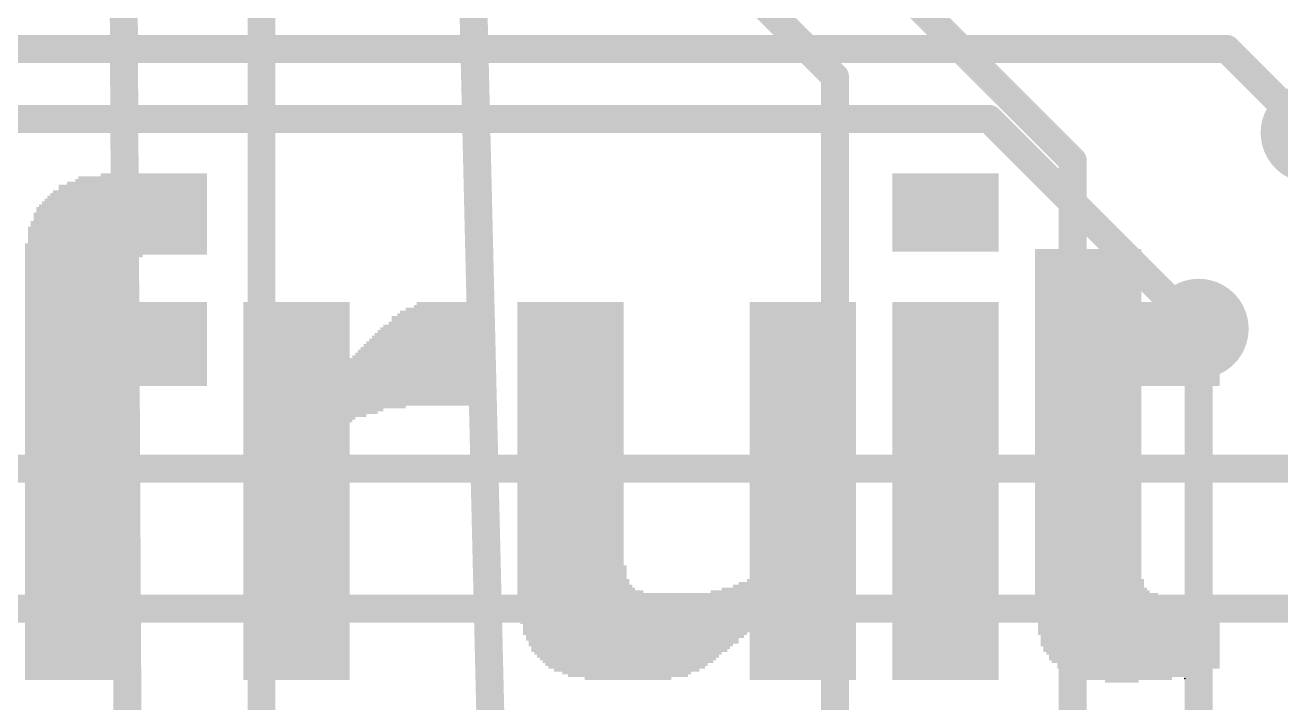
# Model space of a CAD drawing. Extents: x -9.8 to 65.3, y -0.3 to 69.2.
# Drawn here: x 36.72 to 48.12, y 25.81 to 31.97 of the extents above; entities that cross this region are included whole.
import ezdxf

# ---------------------------------------------------------------- set-up
doc = ezdxf.new("R2010")
doc.units = 0
for name, color, linetype in [('1', 12, 'CONTINUOUS'), ('16', 132, 'CONTINUOUS'), ('18', 110, 'CONTINUOUS'), ('21', 40, 'CONTINUOUS'), ('24', 6, 'CONTINUOUS')]:
    doc.layers.add(name, color=color, linetype=linetype)

# ---------------------------------------------------------------- blocks, each defined once
blk = doc.blocks.new('RECT')
blk.add_solid([(-0.5, -0.5), (0.5, -0.5), (-0.5, 0.5), (0.5, 0.5)])
blk = doc.blocks.new('ROUNDV')
at = {"const_width": 0.5}
blk.add_lwpolyline([(0, -0.25, 1), (0, 0.25, 1), (0, -0.25)], format="xyb", dxfattribs=at)

msp = doc.modelspace()

# ---------------------------------------------------------------- linework, layer by layer
at = {"layer": '1', "const_width": 0.254}
for points in [[(28.702, 31.75), (47.625, 31.75)], [(47.625, 31.75), (48.387, 30.988)], [(28.067, 31.115), (45.466, 31.115)], [(45.466, 31.115), (47.371, 29.21)], [(25.781, 27.94), (50.546, 27.94)], [(25.4, 26.67), (49.911, 26.67)]]:
    msp.add_lwpolyline(points, dxfattribs=at)
at = {"layer": '1', "const_width": 0.127}
for points in [[(47.6699, 31.7949, 1), (47.5801, 31.7051)], [(47.625, 31.6865, 1), (47.625, 31.8135)], [(45.5109, 31.1599, 1), (45.4211, 31.0701)], [(45.466, 31.0515, 1), (45.466, 31.1785)], [(47.3261, 29.1651, 1), (47.4159, 29.2549)]]:
    msp.add_lwpolyline(points, format="xyb", dxfattribs=at)
at = {"layer": '16', "const_width": 0.254}
for points in [[(40.64, 38.227), (41.275, 11.684)], [(37.592, 35.814), (37.719, 11.43)], [(38.862, 35.814), (38.862, 11.684)], [(42.164, 34.798), (46.228, 30.734)], [(42.545, 33.02), (44.069, 31.496)], [(44.069, 31.496), (44.069, 9.271)], [(46.228, 30.734), (46.228, 9.017)], [(47.371, 29.21), (47.371, 9.525)]]:
    msp.add_lwpolyline(points, dxfattribs=at)
at = {"layer": '16', "const_width": 0.127}
for points in [[(44.1325, 31.496, 1), (44.0055, 31.496)], [(44.0241, 31.4511, 1), (44.1139, 31.5409)], [(46.2915, 30.734, 1), (46.1645, 30.734)], [(46.1831, 30.6891, 1), (46.2729, 30.7789)], [(47.4345, 29.21, 1), (47.3075, 29.21)]]:
    msp.add_lwpolyline(points, format="xyb", dxfattribs=at)
at = {"layer": '24'}
msp.add_point((47.244, 26.035), dxfattribs=at)

# ---------------------------------------------------------------- block references
at = {"layer": '18', "xscale": 0.9064, "yscale": 0.9064}
for p in [(48.387, 30.988), (48.387, 30.988), (47.371, 29.21), (47.371, 29.21)]:
    msp.add_blockref('ROUNDV', p, dxfattribs=at)
at = {"layer": '21', "yscale": 0.0254}
for p, xscale in [((37.7698, 30.5562), 1.1938), ((37.7825, 30.5816), 1.1684), ((37.8841, 30.607), 0.9652), ((45.0723, 30.607), 0.9652), ((45.0723, 30.5816), 0.9652), ((45.0723, 30.5562), 0.9652), ((37.6555, 30.4292), 1.4224), ((37.6682, 30.4546), 1.397), ((37.6936, 30.5054), 1.3462), ((37.6936, 30.48), 1.3462), ((37.7317, 30.5308), 1.27), ((45.0723, 30.5308), 0.9652), ((45.0723, 30.5054), 0.9652), ((45.0723, 30.48), 0.9652), ((45.0723, 30.4546), 0.9652), ((45.0723, 30.4292), 0.9652), ((37.6047, 30.3276), 1.524), ((37.6174, 30.353), 1.4986), ((37.6301, 30.3784), 1.4732), ((37.6428, 30.4038), 1.4478), ((45.0723, 30.4038), 0.9652), ((45.0723, 30.3784), 0.9652), ((45.0723, 30.353), 0.9652), ((45.0723, 30.3276), 0.9652), ((37.5793, 30.2514), 1.5748), ((37.5793, 30.226), 1.5748), ((37.592, 30.3022), 1.5494), ((37.592, 30.2768), 1.5494), ((45.0723, 30.3022), 0.9652), ((45.0723, 30.2768), 0.9652), ((45.0723, 30.2514), 0.9652), ((45.0723, 30.226), 0.9652), ((37.5539, 30.1244), 1.6256), ((37.5539, 30.099), 1.6256), ((37.5666, 30.1752), 1.6002), ((37.5666, 30.1498), 1.6002), ((37.5793, 30.2006), 1.5748), ((45.0723, 30.2006), 0.9652), ((45.0723, 30.1752), 0.9652), ((45.0723, 30.1498), 0.9652), ((45.0723, 30.1244), 0.9652), ((45.0723, 30.099), 0.9652), ((37.5539, 30.0736), 1.6256), ((37.5539, 30.0482), 1.6256), ((37.5539, 30.0228), 1.6256), ((37.5539, 29.9974), 1.6256), ((45.0723, 30.0736), 0.9652), ((45.0723, 30.0482), 0.9652), ((45.0723, 30.0228), 0.9652), ((45.0723, 29.9974), 0.9652), ((37.5412, 29.972), 1.651), ((37.5412, 29.9466), 1.651), ((37.5412, 29.9212), 1.651), ((37.5412, 29.8958), 1.651), ((37.2491, 29.8704), 1.0668), ((45.0723, 29.972), 0.9652), ((45.0723, 29.9466), 0.9652), ((45.0723, 29.9212), 0.9652), ((46.3677, 29.9212), 0.9652), ((46.3677, 29.8958), 0.9652), ((46.3677, 29.8704), 0.9652), ((37.211, 29.845), 0.9906), ((37.211, 29.8196), 0.9906), ((37.211, 29.7942), 0.9906), ((37.1983, 29.7688), 0.9652), ((46.3677, 29.845), 0.9652), ((46.3677, 29.8196), 0.9652), ((46.3677, 29.7942), 0.9652), ((46.3677, 29.7688), 0.9652), ((37.1983, 29.7434), 0.9652), ((37.1983, 29.718), 0.9652), ((37.1983, 29.6926), 0.9652), ((37.1983, 29.6672), 0.9652), ((37.1983, 29.6418), 0.9652), ((46.3677, 29.7434), 0.9652), ((46.3677, 29.718), 0.9652), ((46.3677, 29.6926), 0.9652), ((46.3677, 29.6672), 0.9652), ((46.3677, 29.6418), 0.9652), ((37.1983, 29.6164), 0.9652), ((37.1983, 29.591), 0.9652), ((37.1983, 29.5656), 0.9652), ((37.1983, 29.5402), 0.9652), ((46.3677, 29.6164), 0.9652), ((46.3677, 29.591), 0.9652), ((46.3677, 29.5656), 0.9652), ((46.3677, 29.5402), 0.9652), ((37.1983, 29.5148), 0.9652), ((37.1983, 29.4894), 0.9652), ((37.1983, 29.464), 0.9652), ((37.5412, 29.4386), 1.651), ((37.5412, 29.4132), 1.651), ((39.1795, 29.4386), 0.9652), ((39.1795, 29.4132), 0.9652), ((40.5511, 29.4132), 0.6096), ((40.5638, 29.4386), 0.5842), ((41.6687, 29.4386), 0.9652), ((41.6687, 29.4132), 0.9652), ((43.7769, 29.4386), 0.9652), ((43.7769, 29.4132), 0.9652), ((45.0723, 29.4386), 0.9652), ((45.0723, 29.4132), 0.9652), ((46.3677, 29.5148), 0.9652), ((46.3677, 29.4894), 0.9652), ((46.3677, 29.464), 0.9652), ((46.7233, 29.4386), 1.6764), ((46.7233, 29.4132), 1.6764), ((37.5412, 29.3878), 1.651), ((37.5412, 29.3624), 1.651), ((37.5412, 29.337), 1.651), ((37.5412, 29.3116), 1.651), ((39.1795, 29.3878), 0.9652), ((39.1795, 29.3624), 0.9652), ((39.1795, 29.337), 0.9652), ((39.1795, 29.3116), 0.9652), ((40.4495, 29.3116), 0.8128), ((40.4749, 29.337), 0.762), ((40.4876, 29.3624), 0.7366), ((40.513, 29.3878), 0.6858), ((41.6687, 29.3878), 0.9652), ((41.6687, 29.3624), 0.9652), ((41.6687, 29.337), 0.9652), ((41.6687, 29.3116), 0.9652), ((43.7769, 29.3878), 0.9652), ((43.7769, 29.3624), 0.9652), ((43.7769, 29.337), 0.9652), ((43.7769, 29.3116), 0.9652), ((45.0723, 29.3878), 0.9652), ((45.0723, 29.3624), 0.9652), ((45.0723, 29.337), 0.9652), ((45.0723, 29.3116), 0.9652), ((46.7233, 29.3878), 1.6764), ((46.7233, 29.3624), 1.6764), ((46.7233, 29.337), 1.6764), ((46.7233, 29.3116), 1.6764), ((37.5412, 29.2862), 1.651), ((37.5412, 29.2608), 1.651), ((37.5412, 29.2354), 1.651), ((37.5412, 29.21), 1.651), ((37.5412, 29.1846), 1.651), ((39.1795, 29.2862), 0.9652), ((39.1795, 29.2608), 0.9652), ((39.1795, 29.2354), 0.9652), ((39.1795, 29.21), 0.9652), ((39.1795, 29.1846), 0.9652), ((40.386, 29.1846), 0.9398), ((40.3987, 29.21), 0.9144), ((40.4114, 29.2354), 0.889), ((40.4368, 29.2608), 0.8382), ((40.4495, 29.2862), 0.8128), ((41.6687, 29.2862), 0.9652), ((41.6687, 29.2608), 0.9652), ((41.6687, 29.2354), 0.9652), ((41.6687, 29.21), 0.9652), ((41.6687, 29.1846), 0.9652), ((43.7769, 29.2862), 0.9652), ((43.7769, 29.2608), 0.9652), ((43.7769, 29.2354), 0.9652), ((43.7769, 29.21), 0.9652), ((43.7769, 29.1846), 0.9652), ((45.0723, 29.2862), 0.9652), ((45.0723, 29.2608), 0.9652), ((45.0723, 29.2354), 0.9652), ((45.0723, 29.21), 0.9652), ((45.0723, 29.1846), 0.9652), ((46.7233, 29.2862), 1.6764), ((46.7233, 29.2608), 1.6764), ((46.7233, 29.2354), 1.6764), ((46.7233, 29.21), 1.6764), ((46.7233, 29.1846), 1.6764), ((37.5412, 29.1592), 1.651), ((37.5412, 29.1338), 1.651), ((37.5412, 29.1084), 1.651), ((37.5412, 29.083), 1.651), ((39.1795, 29.1592), 0.9652), ((39.1795, 29.1338), 0.9652), ((39.1795, 29.1084), 0.9652), ((39.1795, 29.083), 0.9652), ((40.3352, 29.083), 1.0414), ((40.3479, 29.1084), 1.016), ((40.3606, 29.1338), 0.9906), ((40.3733, 29.1592), 0.9652), ((41.6687, 29.1592), 0.9652), ((41.6687, 29.1338), 0.9652), ((41.6687, 29.1084), 0.9652), ((41.6687, 29.083), 0.9652), ((43.7769, 29.1592), 0.9652), ((43.7769, 29.1338), 0.9652), ((43.7769, 29.1084), 0.9652), ((43.7769, 29.083), 0.9652), ((45.0723, 29.1592), 0.9652), ((45.0723, 29.1338), 0.9652), ((45.0723, 29.1084), 0.9652), ((45.0723, 29.083), 0.9652), ((46.7233, 29.1592), 1.6764), ((46.7233, 29.1338), 1.6764), ((46.7233, 29.1084), 1.6764), ((46.7233, 29.083), 1.6764), ((37.5412, 29.0576), 1.651), ((37.5412, 29.0322), 1.651), ((37.5412, 29.0068), 1.651), ((37.5412, 28.9814), 1.651), ((37.5412, 28.956), 1.651), ((39.1795, 29.0576), 0.9652), ((39.1795, 29.0322), 0.9652), ((39.1795, 29.0068), 0.9652), ((39.1795, 28.9814), 0.9652), ((39.1795, 28.956), 0.9652), ((40.2717, 28.956), 1.1684), ((40.2844, 28.9814), 1.143), ((40.2971, 29.0068), 1.1176), ((40.3098, 29.0322), 1.0922), ((40.3225, 29.0576), 1.0668), ((41.6687, 29.0576), 0.9652), ((41.6687, 29.0322), 0.9652), ((41.6687, 29.0068), 0.9652), ((41.6687, 28.9814), 0.9652), ((41.6687, 28.956), 0.9652), ((43.7769, 29.0576), 0.9652), ((43.7769, 29.0322), 0.9652), ((43.7769, 29.0068), 0.9652), ((43.7769, 28.9814), 0.9652), ((43.7769, 28.956), 0.9652), ((45.0723, 29.0576), 0.9652), ((45.0723, 29.0322), 0.9652), ((45.0723, 29.0068), 0.9652), ((45.0723, 28.9814), 0.9652), ((45.0723, 28.956), 0.9652), ((46.7233, 29.0576), 1.6764), ((46.7233, 29.0322), 1.6764), ((46.7233, 29.0068), 1.6764), ((46.7233, 28.9814), 1.6764), ((46.7233, 28.956), 1.6764), ((37.5412, 28.9306), 1.651), ((37.5412, 28.9052), 1.651), ((37.5412, 28.8798), 1.651), ((37.5412, 28.8544), 1.651), ((39.7764, 28.9306), 2.159), ((39.7764, 28.9052), 2.159), ((39.7764, 28.8798), 2.159), ((39.7764, 28.8544), 2.159), ((41.6687, 28.9306), 0.9652), ((41.6687, 28.9052), 0.9652), ((41.6687, 28.8798), 0.9652), ((41.6687, 28.8544), 0.9652), ((43.7769, 28.9306), 0.9652), ((43.7769, 28.9052), 0.9652), ((43.7769, 28.8798), 0.9652), ((43.7769, 28.8544), 0.9652), ((45.0723, 28.9306), 0.9652), ((45.0723, 28.9052), 0.9652), ((45.0723, 28.8798), 0.9652), ((45.0723, 28.8544), 0.9652), ((46.7233, 28.9306), 1.6764), ((46.7233, 28.9052), 1.6764), ((46.7233, 28.8798), 1.6764), ((46.7233, 28.8544), 1.6764), ((37.5412, 28.829), 1.651), ((37.5412, 28.8036), 1.651), ((37.5412, 28.7782), 1.651), ((37.5412, 28.7528), 1.651), ((37.5412, 28.7274), 1.651), ((39.7764, 28.829), 2.159), ((39.7764, 28.8036), 2.159), ((39.7764, 28.7782), 2.159), ((39.7764, 28.7528), 2.159), ((39.7764, 28.7274), 2.159), ((41.6687, 28.829), 0.9652), ((41.6687, 28.8036), 0.9652), ((41.6687, 28.7782), 0.9652), ((41.6687, 28.7528), 0.9652), ((41.6687, 28.7274), 0.9652), ((43.7769, 28.829), 0.9652), ((43.7769, 28.8036), 0.9652), ((43.7769, 28.7782), 0.9652), ((43.7769, 28.7528), 0.9652), ((43.7769, 28.7274), 0.9652), ((45.0723, 28.829), 0.9652), ((45.0723, 28.8036), 0.9652), ((45.0723, 28.7782), 0.9652), ((45.0723, 28.7528), 0.9652), ((45.0723, 28.7274), 0.9652), ((46.7233, 28.829), 1.6764), ((46.7233, 28.8036), 1.6764), ((46.7233, 28.7782), 1.6764), ((46.7233, 28.7528), 1.6764), ((46.7233, 28.7274), 1.6764), ((37.5412, 28.702), 1.651), ((37.1983, 28.6766), 0.9652), ((37.1983, 28.6512), 0.9652), ((37.1983, 28.6258), 0.9652), ((39.7764, 28.702), 2.159), ((39.7764, 28.6766), 2.159), ((39.7764, 28.6512), 2.159), ((39.7764, 28.6258), 2.159), ((41.6687, 28.702), 0.9652), ((41.6687, 28.6766), 0.9652), ((41.6687, 28.6512), 0.9652), ((41.6687, 28.6258), 0.9652), ((43.7769, 28.702), 0.9652), ((43.7769, 28.6766), 0.9652), ((43.7769, 28.6512), 0.9652), ((43.7769, 28.6258), 0.9652), ((45.0723, 28.702), 0.9652), ((45.0723, 28.6766), 0.9652), ((45.0723, 28.6512), 0.9652), ((45.0723, 28.6258), 0.9652), ((46.7233, 28.702), 1.6764), ((46.3677, 28.6766), 0.9652), ((46.3677, 28.6512), 0.9652), ((46.3677, 28.6258), 0.9652), ((37.1983, 28.6004), 0.9652), ((37.1983, 28.575), 0.9652), ((37.1983, 28.5496), 0.9652), ((37.1983, 28.5242), 0.9652), ((37.1983, 28.4988), 0.9652), ((39.7764, 28.6004), 2.159), ((39.7764, 28.575), 2.159), ((39.7764, 28.5496), 2.159), ((39.7764, 28.5242), 2.159), ((39.4335, 28.4988), 1.4732), ((41.6687, 28.6004), 0.9652), ((41.6687, 28.575), 0.9652), ((41.6687, 28.5496), 0.9652), ((41.6687, 28.5242), 0.9652), ((41.6687, 28.4988), 0.9652), ((43.7769, 28.6004), 0.9652), ((43.7769, 28.575), 0.9652), ((43.7769, 28.5496), 0.9652), ((43.7769, 28.5242), 0.9652), ((43.7769, 28.4988), 0.9652), ((45.0723, 28.6004), 0.9652), ((45.0723, 28.575), 0.9652), ((45.0723, 28.5496), 0.9652), ((45.0723, 28.5242), 0.9652), ((45.0723, 28.4988), 0.9652), ((46.3677, 28.6004), 0.9652), ((46.3677, 28.575), 0.9652), ((46.3677, 28.5496), 0.9652), ((46.3677, 28.5242), 0.9652), ((46.3677, 28.4988), 0.9652), ((37.1983, 28.4734), 0.9652), ((37.1983, 28.448), 0.9652), ((37.1983, 28.4226), 0.9652), ((37.1983, 28.3972), 0.9652), ((39.3319, 28.4734), 1.27), ((39.3065, 28.448), 1.2192), ((39.2557, 28.4226), 1.1176), ((39.2049, 28.3972), 1.016), ((41.6687, 28.4734), 0.9652), ((41.6687, 28.448), 0.9652), ((41.6687, 28.4226), 0.9652), ((41.6687, 28.3972), 0.9652), ((43.7769, 28.4734), 0.9652), ((43.7769, 28.448), 0.9652), ((43.7769, 28.4226), 0.9652), ((43.7769, 28.3972), 0.9652), ((45.0723, 28.4734), 0.9652), ((45.0723, 28.448), 0.9652), ((45.0723, 28.4226), 0.9652), ((45.0723, 28.3972), 0.9652), ((46.3677, 28.4734), 0.9652), ((46.3677, 28.448), 0.9652), ((46.3677, 28.4226), 0.9652), ((46.3677, 28.3972), 0.9652), ((37.1983, 28.3718), 0.9652), ((37.1983, 28.3464), 0.9652), ((37.1983, 28.321), 0.9652), ((37.1983, 28.2956), 0.9652), ((37.1983, 28.2702), 0.9652), ((39.1922, 28.3718), 0.9906), ((39.1795, 28.3464), 0.9652), ((39.1795, 28.321), 0.9652), ((39.1795, 28.2956), 0.9652), ((39.1795, 28.2702), 0.9652), ((41.6687, 28.3718), 0.9652), ((41.6687, 28.3464), 0.9652), ((41.6687, 28.321), 0.9652), ((41.6687, 28.2956), 0.9652), ((41.6687, 28.2702), 0.9652), ((43.7769, 28.3718), 0.9652), ((43.7769, 28.3464), 0.9652), ((43.7769, 28.321), 0.9652), ((43.7769, 28.2956), 0.9652), ((43.7769, 28.2702), 0.9652), ((45.0723, 28.3718), 0.9652), ((45.0723, 28.3464), 0.9652), ((45.0723, 28.321), 0.9652), ((45.0723, 28.2956), 0.9652), ((45.0723, 28.2702), 0.9652), ((46.3677, 28.3718), 0.9652), ((46.3677, 28.3464), 0.9652), ((46.3677, 28.321), 0.9652), ((46.3677, 28.2956), 0.9652), ((46.3677, 28.2702), 0.9652), ((37.1983, 28.2448), 0.9652), ((37.1983, 28.2194), 0.9652), ((37.1983, 28.194), 0.9652), ((37.1983, 28.1686), 0.9652), ((39.1795, 28.2448), 0.9652), ((39.1795, 28.2194), 0.9652), ((39.1795, 28.194), 0.9652), ((39.1795, 28.1686), 0.9652), ((41.6687, 28.2448), 0.9652), ((41.6687, 28.2194), 0.9652), ((41.6687, 28.194), 0.9652), ((41.6687, 28.1686), 0.9652), ((43.7769, 28.2448), 0.9652), ((43.7769, 28.2194), 0.9652), ((43.7769, 28.194), 0.9652), ((43.7769, 28.1686), 0.9652), ((45.0723, 28.2448), 0.9652), ((45.0723, 28.2194), 0.9652), ((45.0723, 28.194), 0.9652), ((45.0723, 28.1686), 0.9652), ((46.3677, 28.2448), 0.9652), ((46.3677, 28.2194), 0.9652), ((46.3677, 28.194), 0.9652), ((46.3677, 28.1686), 0.9652), ((37.1983, 28.1432), 0.9652), ((37.1983, 28.1178), 0.9652), ((37.1983, 28.0924), 0.9652), ((37.1983, 28.067), 0.9652), ((37.1983, 28.0416), 0.9652), ((39.1795, 28.1432), 0.9652), ((39.1795, 28.1178), 0.9652), ((39.1795, 28.0924), 0.9652), ((39.1795, 28.067), 0.9652), ((39.1795, 28.0416), 0.9652), ((41.6687, 28.1432), 0.9652), ((41.6687, 28.1178), 0.9652), ((41.6687, 28.0924), 0.9652), ((41.6687, 28.067), 0.9652), ((41.6687, 28.0416), 0.9652), ((43.7769, 28.1432), 0.9652), ((43.7769, 28.1178), 0.9652), ((43.7769, 28.0924), 0.9652), ((43.7769, 28.067), 0.9652), ((43.7769, 28.0416), 0.9652), ((45.0723, 28.1432), 0.9652), ((45.0723, 28.1178), 0.9652), ((45.0723, 28.0924), 0.9652), ((45.0723, 28.067), 0.9652), ((45.0723, 28.0416), 0.9652), ((46.3677, 28.1432), 0.9652), ((46.3677, 28.1178), 0.9652), ((46.3677, 28.0924), 0.9652), ((46.3677, 28.067), 0.9652), ((46.3677, 28.0416), 0.9652), ((37.1983, 28.0162), 0.9652), ((37.1983, 27.9908), 0.9652), ((37.1983, 27.9654), 0.9652), ((37.1983, 27.94), 0.9652), ((39.1795, 28.0162), 0.9652), ((39.1795, 27.9908), 0.9652), ((39.1795, 27.9654), 0.9652), ((39.1795, 27.94), 0.9652), ((41.6687, 28.0162), 0.9652), ((41.6687, 27.9908), 0.9652), ((41.6687, 27.9654), 0.9652), ((41.6687, 27.94), 0.9652), ((43.7769, 28.0162), 0.9652), ((43.7769, 27.9908), 0.9652), ((43.7769, 27.9654), 0.9652), ((43.7769, 27.94), 0.9652), ((45.0723, 28.0162), 0.9652), ((45.0723, 27.9908), 0.9652), ((45.0723, 27.9654), 0.9652), ((45.0723, 27.94), 0.9652), ((46.3677, 28.0162), 0.9652), ((46.3677, 27.9908), 0.9652), ((46.3677, 27.9654), 0.9652), ((46.3677, 27.94), 0.9652), ((37.1983, 27.9146), 0.9652), ((37.1983, 27.8892), 0.9652), ((37.1983, 27.8638), 0.9652), ((37.1983, 27.8384), 0.9652), ((37.1983, 27.813), 0.9652), ((39.1795, 27.9146), 0.9652), ((39.1795, 27.8892), 0.9652), ((39.1795, 27.8638), 0.9652), ((39.1795, 27.8384), 0.9652), ((39.1795, 27.813), 0.9652), ((41.6687, 27.9146), 0.9652), ((41.6687, 27.8892), 0.9652), ((41.6687, 27.8638), 0.9652), ((41.6687, 27.8384), 0.9652), ((41.6687, 27.813), 0.9652), ((43.7769, 27.9146), 0.9652), ((43.7769, 27.8892), 0.9652), ((43.7769, 27.8638), 0.9652), ((43.7769, 27.8384), 0.9652), ((43.7769, 27.813), 0.9652), ((45.0723, 27.9146), 0.9652), ((45.0723, 27.8892), 0.9652), ((45.0723, 27.8638), 0.9652), ((45.0723, 27.8384), 0.9652), ((45.0723, 27.813), 0.9652), ((46.3677, 27.9146), 0.9652), ((46.3677, 27.8892), 0.9652), ((46.3677, 27.8638), 0.9652), ((46.3677, 27.8384), 0.9652), ((46.3677, 27.813), 0.9652), ((37.1983, 27.7876), 0.9652), ((37.1983, 27.7622), 0.9652), ((37.1983, 27.7368), 0.9652), ((37.1983, 27.7114), 0.9652), ((39.1795, 27.7876), 0.9652), ((39.1795, 27.7622), 0.9652), ((39.1795, 27.7368), 0.9652), ((39.1795, 27.7114), 0.9652), ((41.6687, 27.7876), 0.9652), ((41.6687, 27.7622), 0.9652), ((41.6687, 27.7368), 0.9652), ((41.6687, 27.7114), 0.9652), ((43.7769, 27.7876), 0.9652), ((43.7769, 27.7622), 0.9652), ((43.7769, 27.7368), 0.9652), ((43.7769, 27.7114), 0.9652), ((45.0723, 27.7876), 0.9652), ((45.0723, 27.7622), 0.9652), ((45.0723, 27.7368), 0.9652), ((45.0723, 27.7114), 0.9652), ((46.3677, 27.7876), 0.9652), ((46.3677, 27.7622), 0.9652), ((46.3677, 27.7368), 0.9652), ((46.3677, 27.7114), 0.9652), ((37.1983, 27.686), 0.9652), ((37.1983, 27.6606), 0.9652), ((37.1983, 27.6352), 0.9652), ((37.1983, 27.6098), 0.9652), ((37.1983, 27.5844), 0.9652), ((39.1795, 27.686), 0.9652), ((39.1795, 27.6606), 0.9652), ((39.1795, 27.6352), 0.9652), ((39.1795, 27.6098), 0.9652), ((39.1795, 27.5844), 0.9652), ((41.6687, 27.686), 0.9652), ((41.6687, 27.6606), 0.9652), ((41.6687, 27.6352), 0.9652), ((41.6687, 27.6098), 0.9652), ((41.6687, 27.5844), 0.9652), ((43.7769, 27.686), 0.9652), ((43.7769, 27.6606), 0.9652), ((43.7769, 27.6352), 0.9652), ((43.7769, 27.6098), 0.9652), ((43.7769, 27.5844), 0.9652), ((45.0723, 27.686), 0.9652), ((45.0723, 27.6606), 0.9652), ((45.0723, 27.6352), 0.9652), ((45.0723, 27.6098), 0.9652), ((45.0723, 27.5844), 0.9652), ((46.3677, 27.686), 0.9652), ((46.3677, 27.6606), 0.9652), ((46.3677, 27.6352), 0.9652), ((46.3677, 27.6098), 0.9652), ((46.3677, 27.5844), 0.9652), ((37.1983, 27.559), 0.9652), ((37.1983, 27.5336), 0.9652), ((37.1983, 27.5082), 0.9652), ((37.1983, 27.4828), 0.9652), ((39.1795, 27.559), 0.9652), ((39.1795, 27.5336), 0.9652), ((39.1795, 27.5082), 0.9652), ((39.1795, 27.4828), 0.9652), ((41.6687, 27.559), 0.9652), ((41.6687, 27.5336), 0.9652), ((41.6687, 27.5082), 0.9652), ((41.6687, 27.4828), 0.9652), ((43.7769, 27.559), 0.9652), ((43.7769, 27.5336), 0.9652), ((43.7769, 27.5082), 0.9652), ((43.7769, 27.4828), 0.9652), ((45.0723, 27.559), 0.9652), ((45.0723, 27.5336), 0.9652), ((45.0723, 27.5082), 0.9652), ((45.0723, 27.4828), 0.9652), ((46.3677, 27.559), 0.9652), ((46.3677, 27.5336), 0.9652), ((46.3677, 27.5082), 0.9652), ((46.3677, 27.4828), 0.9652), ((37.1983, 27.4574), 0.9652), ((37.1983, 27.432), 0.9652), ((37.1983, 27.4066), 0.9652), ((37.1983, 27.3812), 0.9652), ((37.1983, 27.3558), 0.9652), ((39.1795, 27.4574), 0.9652), ((39.1795, 27.432), 0.9652), ((39.1795, 27.4066), 0.9652), ((39.1795, 27.3812), 0.9652), ((39.1795, 27.3558), 0.9652), ((41.6687, 27.4574), 0.9652), ((41.6687, 27.432), 0.9652), ((41.6687, 27.4066), 0.9652), ((41.6687, 27.3812), 0.9652), ((41.6687, 27.3558), 0.9652), ((43.7769, 27.4574), 0.9652), ((43.7769, 27.432), 0.9652), ((43.7769, 27.4066), 0.9652), ((43.7769, 27.3812), 0.9652), ((43.7769, 27.3558), 0.9652), ((45.0723, 27.4574), 0.9652), ((45.0723, 27.432), 0.9652), ((45.0723, 27.4066), 0.9652), ((45.0723, 27.3812), 0.9652), ((45.0723, 27.3558), 0.9652), ((46.3677, 27.4574), 0.9652), ((46.3677, 27.432), 0.9652), ((46.3677, 27.4066), 0.9652), ((46.3677, 27.3812), 0.9652), ((46.3677, 27.3558), 0.9652), ((37.1983, 27.3304), 0.9652), ((37.1983, 27.305), 0.9652), ((37.1983, 27.2796), 0.9652), ((37.1983, 27.2542), 0.9652), ((39.1795, 27.3304), 0.9652), ((39.1795, 27.305), 0.9652), ((39.1795, 27.2796), 0.9652), ((39.1795, 27.2542), 0.9652), ((41.6687, 27.3304), 0.9652), ((41.6687, 27.305), 0.9652), ((41.6687, 27.2796), 0.9652), ((41.6687, 27.2542), 0.9652), ((43.7769, 27.3304), 0.9652), ((43.7769, 27.305), 0.9652), ((43.7769, 27.2796), 0.9652), ((43.7769, 27.2542), 0.9652), ((45.0723, 27.3304), 0.9652), ((45.0723, 27.305), 0.9652), ((45.0723, 27.2796), 0.9652), ((45.0723, 27.2542), 0.9652), ((46.3677, 27.3304), 0.9652), ((46.3677, 27.305), 0.9652), ((46.3677, 27.2796), 0.9652), ((46.3677, 27.2542), 0.9652), ((37.1983, 27.2288), 0.9652), ((37.1983, 27.2034), 0.9652), ((37.1983, 27.178), 0.9652), ((37.1983, 27.1526), 0.9652), ((37.1983, 27.1272), 0.9652), ((39.1795, 27.2288), 0.9652), ((39.1795, 27.2034), 0.9652), ((39.1795, 27.178), 0.9652), ((39.1795, 27.1526), 0.9652), ((39.1795, 27.1272), 0.9652), ((41.6687, 27.2288), 0.9652), ((41.6687, 27.2034), 0.9652), ((41.6687, 27.178), 0.9652), ((41.6687, 27.1526), 0.9652), ((41.6687, 27.1272), 0.9652), ((43.7769, 27.2288), 0.9652), ((43.7769, 27.2034), 0.9652), ((43.7769, 27.178), 0.9652), ((43.7769, 27.1526), 0.9652), ((43.7769, 27.1272), 0.9652), ((45.0723, 27.2288), 0.9652), ((45.0723, 27.2034), 0.9652), ((45.0723, 27.178), 0.9652), ((45.0723, 27.1526), 0.9652), ((45.0723, 27.1272), 0.9652), ((46.3677, 27.2288), 0.9652), ((46.3677, 27.2034), 0.9652), ((46.3677, 27.178), 0.9652), ((46.3677, 27.1526), 0.9652), ((46.3677, 27.1272), 0.9652), ((37.1983, 27.1018), 0.9652), ((37.1983, 27.0764), 0.9652), ((37.1983, 27.051), 0.9652), ((37.1983, 27.0256), 0.9652), ((39.1795, 27.1018), 0.9652), ((39.1795, 27.0764), 0.9652), ((39.1795, 27.051), 0.9652), ((39.1795, 27.0256), 0.9652), ((41.6687, 27.1018), 0.9652), ((41.6687, 27.0764), 0.9652), ((41.6814, 27.051), 0.9906), ((41.6814, 27.0256), 0.9906), ((43.7769, 27.1018), 0.9652), ((43.7769, 27.0764), 0.9652), ((43.7769, 27.051), 0.9652), ((43.7769, 27.0256), 0.9652), ((45.0723, 27.1018), 0.9652), ((45.0723, 27.0764), 0.9652), ((45.0723, 27.051), 0.9652), ((45.0723, 27.0256), 0.9652), ((46.3677, 27.1018), 0.9652), ((46.3677, 27.0764), 0.9652), ((46.3677, 27.051), 0.9652), ((46.3677, 27.0256), 0.9652), ((37.1983, 27.0002), 0.9652), ((37.1983, 26.9748), 0.9652), ((37.1983, 26.9494), 0.9652), ((37.1983, 26.924), 0.9652), ((37.1983, 26.8986), 0.9652), ((39.1795, 27.0002), 0.9652), ((39.1795, 26.9748), 0.9652), ((39.1795, 26.9494), 0.9652), ((39.1795, 26.924), 0.9652), ((39.1795, 26.8986), 0.9652), ((41.6814, 27.0002), 0.9906), ((41.6814, 26.9748), 0.9906), ((41.6814, 26.9494), 0.9906), ((41.6941, 26.924), 1.016), ((41.6941, 26.8986), 1.016), ((43.7261, 26.8986), 1.0668), ((43.7642, 26.924), 0.9906), ((43.7769, 27.0002), 0.9652), ((43.7769, 26.9748), 0.9652), ((43.7769, 26.9494), 0.9652), ((45.0723, 27.0002), 0.9652), ((45.0723, 26.9748), 0.9652), ((45.0723, 26.9494), 0.9652), ((45.0723, 26.924), 0.9652), ((45.0723, 26.8986), 0.9652), ((46.3677, 27.0002), 0.9652), ((46.3677, 26.9748), 0.9652), ((46.3677, 26.9494), 0.9652), ((46.3804, 26.924), 0.9906), ((46.3804, 26.8986), 0.9906), ((37.1983, 26.8732), 0.9652), ((37.1983, 26.8478), 0.9652), ((37.1983, 26.8224), 0.9652), ((37.1983, 26.797), 0.9652), ((39.1795, 26.8732), 0.9652), ((39.1795, 26.8478), 0.9652), ((39.1795, 26.8224), 0.9652), ((39.1795, 26.797), 0.9652), ((41.7068, 26.8732), 1.0414), ((41.7195, 26.8478), 1.0668), ((41.7576, 26.8224), 1.143), ((42.7228, 26.797), 3.0734), ((43.5991, 26.8224), 1.3208), ((43.6499, 26.8478), 1.2192), ((43.7007, 26.8732), 1.1176), ((45.0723, 26.8732), 0.9652), ((45.0723, 26.8478), 0.9652), ((45.0723, 26.8224), 0.9652), ((45.0723, 26.797), 0.9652), ((46.3804, 26.8732), 0.9906), ((46.3931, 26.8478), 1.016), ((46.4058, 26.8224), 1.0414), ((46.4439, 26.797), 1.1176), ((37.1983, 26.7716), 0.9652), ((37.1983, 26.7462), 0.9652), ((37.1983, 26.7208), 0.9652), ((37.1983, 26.6954), 0.9652), ((37.1983, 26.67), 0.9652), ((39.1795, 26.7716), 0.9652), ((39.1795, 26.7462), 0.9652), ((39.1795, 26.7208), 0.9652), ((39.1795, 26.6954), 0.9652), ((39.1795, 26.67), 0.9652), ((42.7228, 26.7716), 3.0734), ((42.7355, 26.7462), 3.048), ((42.7355, 26.7208), 3.048), ((42.7355, 26.6954), 3.048), ((42.7355, 26.67), 3.048), ((45.0723, 26.7716), 0.9652), ((45.0723, 26.7462), 0.9652), ((45.0723, 26.7208), 0.9652), ((45.0723, 26.6954), 0.9652), ((45.0723, 26.67), 0.9652), ((46.7233, 26.7716), 1.6764), ((46.7233, 26.7462), 1.6764), ((46.7233, 26.7208), 1.6764), ((46.7233, 26.6954), 1.6764), ((46.7233, 26.67), 1.6764), ((37.1983, 26.6446), 0.9652), ((37.1983, 26.6192), 0.9652), ((37.1983, 26.5938), 0.9652), ((37.1983, 26.5684), 0.9652), ((39.1795, 26.6446), 0.9652), ((39.1795, 26.6192), 0.9652), ((39.1795, 26.5938), 0.9652), ((39.1795, 26.5684), 0.9652), ((42.7355, 26.6446), 3.048), ((42.7355, 26.6192), 3.048), ((42.7355, 26.5938), 3.048), ((42.7355, 26.5684), 3.048), ((45.0723, 26.6446), 0.9652), ((45.0723, 26.6192), 0.9652), ((45.0723, 26.5938), 0.9652), ((45.0723, 26.5684), 0.9652), ((46.7233, 26.6446), 1.6764), ((46.7233, 26.6192), 1.6764), ((46.7233, 26.5938), 1.6764), ((46.7233, 26.5684), 1.6764), ((37.1983, 26.543), 0.9652), ((37.1983, 26.5176), 0.9652), ((37.1983, 26.4922), 0.9652), ((37.1983, 26.4668), 0.9652), ((37.1983, 26.4414), 0.9652), ((39.1795, 26.543), 0.9652), ((39.1795, 26.5176), 0.9652), ((39.1795, 26.4922), 0.9652), ((39.1795, 26.4668), 0.9652), ((39.1795, 26.4414), 0.9652), ((42.7355, 26.543), 3.048), ((42.7482, 26.5176), 3.0226), ((42.7482, 26.4922), 3.0226), ((42.7482, 26.4668), 3.0226), ((42.2529, 26.4414), 2.032), ((43.7769, 26.4414), 0.9652), ((45.0723, 26.543), 0.9652), ((45.0723, 26.5176), 0.9652), ((45.0723, 26.4922), 0.9652), ((45.0723, 26.4668), 0.9652), ((45.0723, 26.4414), 0.9652), ((46.736, 26.543), 1.651), ((46.736, 26.5176), 1.651), ((46.736, 26.4922), 1.651), ((46.736, 26.4668), 1.651), ((46.736, 26.4414), 1.651), ((37.1983, 26.416), 0.9652), ((37.1983, 26.3906), 0.9652), ((37.1983, 26.3652), 0.9652), ((37.1983, 26.3398), 0.9652), ((39.1795, 26.416), 0.9652), ((39.1795, 26.3906), 0.9652), ((39.1795, 26.3652), 0.9652), ((39.1795, 26.3398), 0.9652), ((42.2529, 26.416), 1.9812), ((42.2275, 26.3906), 1.9304), ((42.2402, 26.3652), 1.905), ((42.2148, 26.3398), 1.8542), ((43.7769, 26.416), 0.9652), ((43.7769, 26.3906), 0.9652), ((43.7769, 26.3652), 0.9652), ((43.7769, 26.3398), 0.9652), ((45.0723, 26.416), 0.9652), ((45.0723, 26.3906), 0.9652), ((45.0723, 26.3652), 0.9652), ((45.0723, 26.3398), 0.9652), ((46.7487, 26.416), 1.6256), ((46.7487, 26.3906), 1.6256), ((46.7487, 26.3652), 1.6256), ((46.7487, 26.3398), 1.6256), ((37.1983, 26.3144), 0.9652), ((37.1983, 26.289), 0.9652), ((37.1983, 26.2636), 0.9652), ((37.1983, 26.2382), 0.9652), ((37.1983, 26.2128), 0.9652), ((39.1795, 26.3144), 0.9652), ((39.1795, 26.289), 0.9652), ((39.1795, 26.2636), 0.9652), ((39.1795, 26.2382), 0.9652), ((39.1795, 26.2128), 0.9652), ((42.2148, 26.3144), 1.8034), ((42.2021, 26.289), 1.778), ((42.1894, 26.2636), 1.7018), ((42.1894, 26.2382), 1.651), ((42.1894, 26.2128), 1.6002), ((43.7769, 26.3144), 0.9652), ((43.7769, 26.289), 0.9652), ((43.7769, 26.2636), 0.9652), ((43.7769, 26.2382), 0.9652), ((43.7769, 26.2128), 0.9652), ((45.0723, 26.3144), 0.9652), ((45.0723, 26.289), 0.9652), ((45.0723, 26.2636), 0.9652), ((45.0723, 26.2382), 0.9652), ((45.0723, 26.2128), 0.9652), ((46.7614, 26.3144), 1.6002), ((46.7614, 26.289), 1.6002), ((46.7741, 26.2636), 1.5748), ((46.7868, 26.2382), 1.5494), ((46.7868, 26.2128), 1.5494), ((37.1983, 26.1874), 0.9652), ((37.1983, 26.162), 0.9652), ((37.1983, 26.1366), 0.9652), ((37.1983, 26.1112), 0.9652), ((39.1795, 26.1874), 0.9652), ((39.1795, 26.162), 0.9652), ((39.1795, 26.1366), 0.9652), ((39.1795, 26.1112), 0.9652), ((42.1894, 26.1874), 1.5494), ((42.1767, 26.162), 1.4732), ((42.1767, 26.1366), 1.4224), ((42.1767, 26.1112), 1.3208), ((43.7769, 26.1874), 0.9652), ((43.7769, 26.162), 0.9652), ((43.7769, 26.1366), 0.9652), ((43.7769, 26.1112), 0.9652), ((45.0723, 26.1874), 0.9652), ((45.0723, 26.162), 0.9652), ((45.0723, 26.1366), 0.9652), ((45.0723, 26.1112), 0.9652), ((46.7995, 26.1874), 1.524), ((46.8249, 26.162), 1.4732), ((46.8249, 26.1366), 1.4732), ((46.7995, 26.1112), 1.3208), ((37.1983, 26.0858), 0.9652), ((37.1983, 26.0604), 0.9652), ((37.1983, 26.035), 0.9652), ((39.1795, 26.0858), 0.9652), ((39.1795, 26.0604), 0.9652), ((39.1795, 26.035), 0.9652), ((42.1767, 26.0858), 1.1684), ((42.1894, 26.0604), 1.0922), ((42.1894, 26.035), 0.7874), ((43.7769, 26.0858), 0.9652), ((43.7769, 26.0604), 0.9652), ((43.7769, 26.035), 0.9652), ((45.0723, 26.0858), 0.9652), ((45.0723, 26.0604), 0.9652), ((45.0723, 26.035), 0.9652), ((46.7741, 26.0858), 1.1684), ((46.7741, 26.0604), 1.0668), ((46.7233, 26.035), 0.8128), ((46.6725, 26.0096), 0.3048)]:
    msp.add_blockref('RECT', p, dxfattribs=dict(at, xscale=xscale))

doc.saveas('drawing.dxf')
